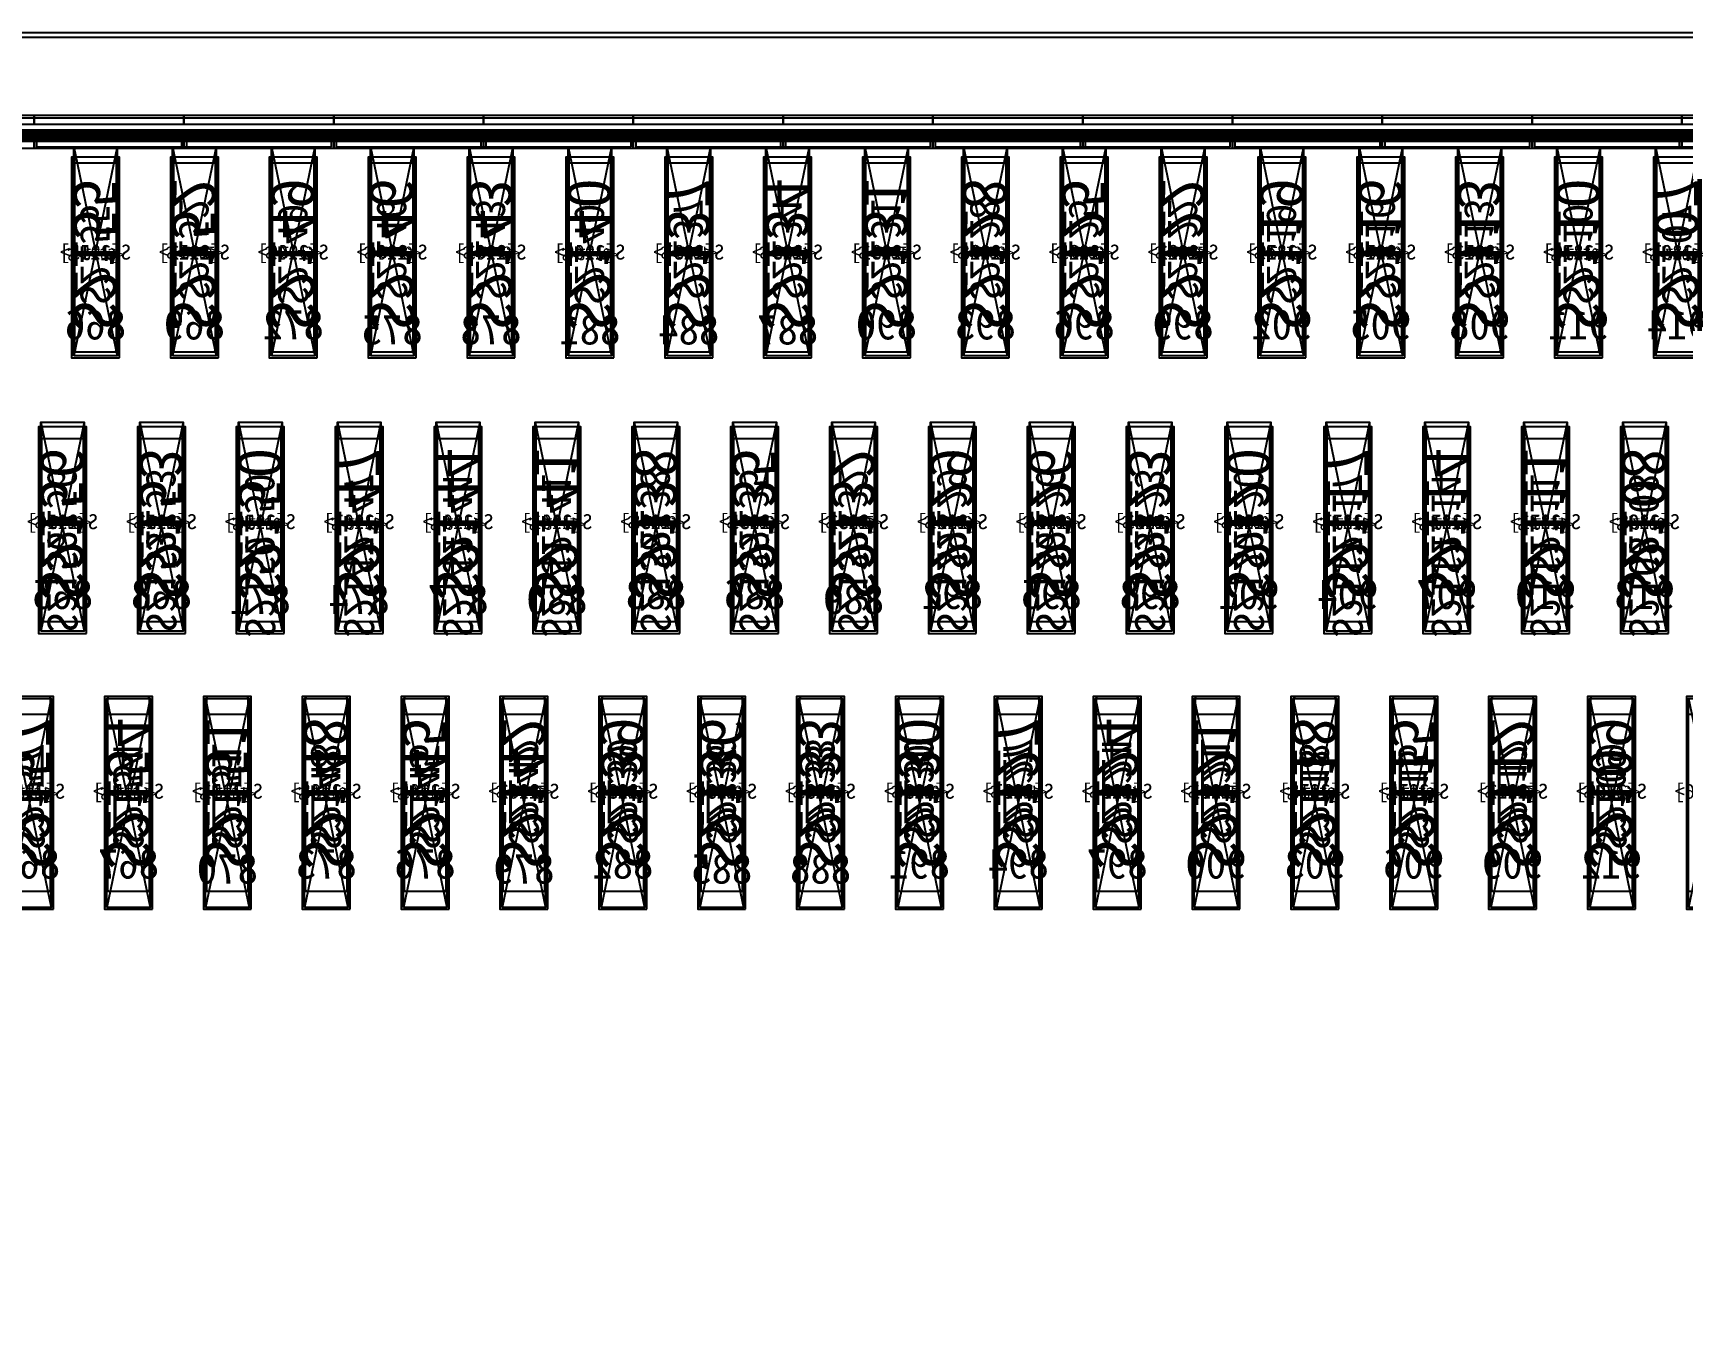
# Model space of a CAD drawing. Header units: millimetres. Extents: x 427 to 2444, y 137 to 817.
# Drawn here: x 1124.796 to 1125.347, y 301.218 to 301.651 of the extents above; entities that cross this region are included whole.
import ezdxf
from ezdxf.enums import TextEntityAlignment as Align

# ---------------------------------------------------------------- set-up
doc = ezdxf.new("R2010")
doc.units = ezdxf.units.MM
for name, color, linetype in [('L0', 211, 'Continuous'), ('L102', 91, 'Continuous'), ('L114', 213, 'Continuous'), ('L240', 60, 'Continuous'), ('L241', 200, 'Continuous'), ('L242', 51, 'Continuous'), ('L245', 53, 'Continuous'), ('L246', 93, 'Continuous'), ('L247', 13, 'Continuous'), ('L59', 140, 'Continuous'), ('L63', 4, 'Continuous'), ('L98', 150, 'Continuous')]:
    doc.layers.add(name, color=color, linetype=linetype)
doc.styles.add('txt', font='simhei.ttf')

# ---------------------------------------------------------------- blocks, each defined once
blk = doc.blocks.new('HX8394_F_PAD')
at = {"layer": 'L0'}
blk.add_lwpolyline([(-13.86, -0.4025), (-13.86, 0.4025), (13.86, 0.4025), (13.86, -0.4025), (-13.86, -0.4025)], close=True, dxfattribs=at)
at = {"layer": 'L241'}
blk.add_lwpolyline([(-13.9, -0.435), (-13.9, 0.435), (13.9, 0.435), (13.9, -0.435), (-13.9, -0.435)], close=True, dxfattribs=at)
at = {"layer": 'L242'}
for points in [[(10.295, 0.3285), (10.2935, 0.33), (10.2935, 0.392), (10.295, 0.3935), (10.308, 0.3935), (10.3095, 0.392), (10.3095, 0.33), (10.308, 0.3285), (10.295, 0.3285)], [(10.328, 0.3285), (10.3265, 0.33), (10.3265, 0.392), (10.328, 0.3935), (10.341, 0.3935), (10.3425, 0.392), (10.3425, 0.33), (10.341, 0.3285), (10.328, 0.3285)], [(10.361, 0.3285), (10.3595, 0.33), (10.3595, 0.392), (10.361, 0.3935), (10.374, 0.3935), (10.3755, 0.392), (10.3755, 0.33), (10.374, 0.3285), (10.361, 0.3285)], [(10.394, 0.3285), (10.3925, 0.33), (10.3925, 0.392), (10.394, 0.3935), (10.407, 0.3935), (10.4085, 0.392), (10.4085, 0.33), (10.407, 0.3285), (10.394, 0.3285)], [(10.427, 0.3285), (10.4255, 0.33), (10.4255, 0.392), (10.427, 0.3935), (10.44, 0.3935), (10.4415, 0.392), (10.4415, 0.33), (10.44, 0.3285), (10.427, 0.3285)], [(10.46, 0.3285), (10.4585, 0.33), (10.4585, 0.392), (10.46, 0.3935), (10.473, 0.3935), (10.4745, 0.392), (10.4745, 0.33), (10.473, 0.3285), (10.46, 0.3285)], [(10.493, 0.3285), (10.4915, 0.33), (10.4915, 0.392), (10.493, 0.3935), (10.506, 0.3935), (10.5075, 0.392), (10.5075, 0.33), (10.506, 0.3285), (10.493, 0.3285)], [(10.526, 0.3285), (10.5245, 0.33), (10.5245, 0.392), (10.526, 0.3935), (10.539, 0.3935), (10.5405, 0.392), (10.5405, 0.33), (10.539, 0.3285), (10.526, 0.3285)], [(10.559, 0.3285), (10.5575, 0.33), (10.5575, 0.392), (10.559, 0.3935), (10.572, 0.3935), (10.5735, 0.392), (10.5735, 0.33), (10.572, 0.3285), (10.559, 0.3285)], [(10.592, 0.3285), (10.5905, 0.33), (10.5905, 0.392), (10.592, 0.3935), (10.605, 0.3935), (10.6065, 0.392), (10.6065, 0.33), (10.605, 0.3285), (10.592, 0.3285)], [(10.625, 0.3285), (10.6235, 0.33), (10.6235, 0.392), (10.625, 0.3935), (10.638, 0.3935), (10.6395, 0.392), (10.6395, 0.33), (10.638, 0.3285), (10.625, 0.3285)], [(10.658, 0.3285), (10.6565, 0.33), (10.6565, 0.392), (10.658, 0.3935), (10.671, 0.3935), (10.6725, 0.392), (10.6725, 0.33), (10.671, 0.3285), (10.658, 0.3285)], [(10.691, 0.3285), (10.6895, 0.33), (10.6895, 0.392), (10.691, 0.3935), (10.704, 0.3935), (10.7055, 0.392), (10.7055, 0.33), (10.704, 0.3285), (10.691, 0.3285)], [(10.724, 0.3285), (10.7225, 0.33), (10.7225, 0.392), (10.724, 0.3935), (10.737, 0.3935), (10.7385, 0.392), (10.7385, 0.33), (10.737, 0.3285), (10.724, 0.3285)], [(10.757, 0.3285), (10.7555, 0.33), (10.7555, 0.392), (10.757, 0.3935), (10.77, 0.3935), (10.7715, 0.392), (10.7715, 0.33), (10.77, 0.3285), (10.757, 0.3285)], [(10.79, 0.3285), (10.7885, 0.33), (10.7885, 0.392), (10.79, 0.3935), (10.803, 0.3935), (10.8045, 0.392), (10.8045, 0.33), (10.803, 0.3285), (10.79, 0.3285)], [(10.823, 0.3285), (10.8215, 0.33), (10.8215, 0.392), (10.823, 0.3935), (10.836, 0.3935), (10.8375, 0.392), (10.8375, 0.33), (10.836, 0.3285), (10.823, 0.3285)], [(10.306, 0.2385), (10.3045, 0.24), (10.3045, 0.302), (10.306, 0.3035), (10.319, 0.3035), (10.3205, 0.302), (10.3205, 0.24), (10.319, 0.2385), (10.306, 0.2385)], [(10.339, 0.2385), (10.3375, 0.24), (10.3375, 0.302), (10.339, 0.3035), (10.352, 0.3035), (10.3535, 0.302), (10.3535, 0.24), (10.352, 0.2385), (10.339, 0.2385)], [(10.372, 0.2385), (10.3705, 0.24), (10.3705, 0.302), (10.372, 0.3035), (10.385, 0.3035), (10.3865, 0.302), (10.3865, 0.24), (10.385, 0.2385), (10.372, 0.2385)], [(10.405, 0.2385), (10.4035, 0.24), (10.4035, 0.302), (10.405, 0.3035), (10.418, 0.3035), (10.4195, 0.302), (10.4195, 0.24), (10.418, 0.2385), (10.405, 0.2385)], [(10.438, 0.2385), (10.4365, 0.24), (10.4365, 0.302), (10.438, 0.3035), (10.451, 0.3035), (10.4525, 0.302), (10.4525, 0.24), (10.451, 0.2385), (10.438, 0.2385)], [(10.471, 0.2385), (10.4695, 0.24), (10.4695, 0.302), (10.471, 0.3035), (10.484, 0.3035), (10.4855, 0.302), (10.4855, 0.24), (10.484, 0.2385), (10.471, 0.2385)], [(10.504, 0.2385), (10.5025, 0.24), (10.5025, 0.302), (10.504, 0.3035), (10.517, 0.3035), (10.5185, 0.302), (10.5185, 0.24), (10.517, 0.2385), (10.504, 0.2385)], [(10.537, 0.2385), (10.5355, 0.24), (10.5355, 0.302), (10.537, 0.3035), (10.55, 0.3035), (10.5515, 0.302), (10.5515, 0.24), (10.55, 0.2385), (10.537, 0.2385)], [(10.57, 0.2385), (10.5685, 0.24), (10.5685, 0.302), (10.57, 0.3035), (10.583, 0.3035), (10.5845, 0.302), (10.5845, 0.24), (10.583, 0.2385), (10.57, 0.2385)], [(10.603, 0.2385), (10.6015, 0.24), (10.6015, 0.302), (10.603, 0.3035), (10.616, 0.3035), (10.6175, 0.302), (10.6175, 0.24), (10.616, 0.2385), (10.603, 0.2385)], [(10.636, 0.2385), (10.6345, 0.24), (10.6345, 0.302), (10.636, 0.3035), (10.649, 0.3035), (10.6505, 0.302), (10.6505, 0.24), (10.649, 0.2385), (10.636, 0.2385)], [(10.669, 0.2385), (10.6675, 0.24), (10.6675, 0.302), (10.669, 0.3035), (10.682, 0.3035), (10.6835, 0.302), (10.6835, 0.24), (10.682, 0.2385), (10.669, 0.2385)], [(10.702, 0.2385), (10.7005, 0.24), (10.7005, 0.302), (10.702, 0.3035), (10.715, 0.3035), (10.7165, 0.302), (10.7165, 0.24), (10.715, 0.2385), (10.702, 0.2385)], [(10.735, 0.2385), (10.7335, 0.24), (10.7335, 0.302), (10.735, 0.3035), (10.748, 0.3035), (10.7495, 0.302), (10.7495, 0.24), (10.748, 0.2385), (10.735, 0.2385)], [(10.768, 0.2385), (10.7665, 0.24), (10.7665, 0.302), (10.768, 0.3035), (10.781, 0.3035), (10.7825, 0.302), (10.7825, 0.24), (10.781, 0.2385), (10.768, 0.2385)], [(10.801, 0.2385), (10.7995, 0.24), (10.7995, 0.302), (10.801, 0.3035), (10.814, 0.3035), (10.8155, 0.302), (10.8155, 0.24), (10.814, 0.2385), (10.801, 0.2385)], [(10.834, 0.2385), (10.8325, 0.24), (10.8325, 0.302), (10.834, 0.3035), (10.847, 0.3035), (10.8485, 0.302), (10.8485, 0.24), (10.847, 0.2385), (10.834, 0.2385)], [(10.317, 0.1485), (10.3155, 0.15), (10.3155, 0.212), (10.317, 0.2135), (10.33, 0.2135), (10.3315, 0.212), (10.3315, 0.15), (10.33, 0.1485), (10.317, 0.1485)], [(10.35, 0.1485), (10.3485, 0.15), (10.3485, 0.212), (10.35, 0.2135), (10.363, 0.2135), (10.3645, 0.212), (10.3645, 0.15), (10.363, 0.1485), (10.35, 0.1485)], [(10.383, 0.1485), (10.3815, 0.15), (10.3815, 0.212), (10.383, 0.2135), (10.396, 0.2135), (10.3975, 0.212), (10.3975, 0.15), (10.396, 0.1485), (10.383, 0.1485)], [(10.416, 0.1485), (10.4145, 0.15), (10.4145, 0.212), (10.416, 0.2135), (10.429, 0.2135), (10.4305, 0.212), (10.4305, 0.15), (10.429, 0.1485), (10.416, 0.1485)], [(10.449, 0.1485), (10.4475, 0.15), (10.4475, 0.212), (10.449, 0.2135), (10.462, 0.2135), (10.4635, 0.212), (10.4635, 0.15), (10.462, 0.1485), (10.449, 0.1485)], [(10.482, 0.1485), (10.4805, 0.15), (10.4805, 0.212), (10.482, 0.2135), (10.495, 0.2135), (10.4965, 0.212), (10.4965, 0.15), (10.495, 0.1485), (10.482, 0.1485)], [(10.515, 0.1485), (10.5135, 0.15), (10.5135, 0.212), (10.515, 0.2135), (10.528, 0.2135), (10.5295, 0.212), (10.5295, 0.15), (10.528, 0.1485), (10.515, 0.1485)], [(10.548, 0.1485), (10.5465, 0.15), (10.5465, 0.212), (10.548, 0.2135), (10.561, 0.2135), (10.5625, 0.212), (10.5625, 0.15), (10.561, 0.1485), (10.548, 0.1485)], [(10.581, 0.1485), (10.5795, 0.15), (10.5795, 0.212), (10.581, 0.2135), (10.594, 0.2135), (10.5955, 0.212), (10.5955, 0.15), (10.594, 0.1485), (10.581, 0.1485)], [(10.614, 0.1485), (10.6125, 0.15), (10.6125, 0.212), (10.614, 0.2135), (10.627, 0.2135), (10.6285, 0.212), (10.6285, 0.15), (10.627, 0.1485), (10.614, 0.1485)], [(10.647, 0.1485), (10.6455, 0.15), (10.6455, 0.212), (10.647, 0.2135), (10.66, 0.2135), (10.6615, 0.212), (10.6615, 0.15), (10.66, 0.1485), (10.647, 0.1485)], [(10.68, 0.1485), (10.6785, 0.15), (10.6785, 0.212), (10.68, 0.2135), (10.693, 0.2135), (10.6945, 0.212), (10.6945, 0.15), (10.693, 0.1485), (10.68, 0.1485)], [(10.713, 0.1485), (10.7115, 0.15), (10.7115, 0.212), (10.713, 0.2135), (10.726, 0.2135), (10.7275, 0.212), (10.7275, 0.15), (10.726, 0.1485), (10.713, 0.1485)], [(10.746, 0.1485), (10.7445, 0.15), (10.7445, 0.212), (10.746, 0.2135), (10.759, 0.2135), (10.7605, 0.212), (10.7605, 0.15), (10.759, 0.1485), (10.746, 0.1485)], [(10.779, 0.1485), (10.7775, 0.15), (10.7775, 0.212), (10.779, 0.2135), (10.792, 0.2135), (10.7935, 0.212), (10.7935, 0.15), (10.792, 0.1485), (10.779, 0.1485)], [(10.812, 0.1485), (10.8105, 0.15), (10.8105, 0.212), (10.812, 0.2135), (10.825, 0.2135), (10.8265, 0.212), (10.8265, 0.15), (10.825, 0.1485), (10.812, 0.1485)], [(10.845, 0.1485), (10.8435, 0.15), (10.8435, 0.212), (10.845, 0.2135), (10.858, 0.2135), (10.8595, 0.212), (10.8595, 0.15), (10.858, 0.1485), (10.845, 0.1485)]]:
    blk.add_lwpolyline(points, close=True, dxfattribs=at)
at = {"layer": 'L247', "style": 'txt'}
for s, p in [('S2107', (10.3015, 0.361)), ('S2110', (10.3345, 0.361)), ('S2113', (10.3675, 0.362666)), ('S2116', (10.4005, 0.362666)), ('S2119', (10.4335, 0.361)), ('S2122', (10.4665, 0.362666)), ('S2125', (10.4995, 0.362666)), ('S2128', (10.5325, 0.362666)), ('S2131', (10.5655, 0.362666)), ('S2134', (10.5985, 0.362666)), ('S2137', (10.6315, 0.362666)), ('S2140', (10.6645, 0.361)), ('S2143', (10.6975, 0.362666)), ('S2146', (10.7305, 0.362666)), ('S2149', (10.7635, 0.361)), ('S2152', (10.7965, 0.362666)), ('S2155', (10.8295, 0.361)), ('S2108', (10.3125, 0.271)), ('S2111', (10.3455, 0.271)), ('S2114', (10.3785, 0.271)), ('S2117', (10.4115, 0.271)), ('S2120', (10.4445, 0.272666)), ('S2123', (10.4775, 0.272666)), ('S2126', (10.5105, 0.272666)), ('S2129', (10.5435, 0.272666)), ('S2132', (10.5765, 0.272666)), ('S2135', (10.6095, 0.272666)), ('S2138', (10.6425, 0.272666)), ('S2141', (10.6755, 0.271)), ('S2144', (10.7085, 0.271)), ('S2147', (10.7415, 0.271)), ('S2150', (10.7745, 0.271)), ('S2153', (10.8075, 0.272666)), ('S2156', (10.8405, 0.272666)), ('S2112', (10.3565, 0.182666)), ('S2121', (10.4555, 0.182666)), ('S2124', (10.4885, 0.182666)), ('S2127', (10.5215, 0.182666)), ('S2130', (10.5545, 0.182666)), ('S2133', (10.5875, 0.182666)), ('S2136', (10.6205, 0.182666)), ('S2139', (10.6535, 0.182666)), ('S2142', (10.6865, 0.182666)), ('S2109', (10.3235, 0.181)), ('S2115', (10.3895, 0.181)), ('S2118', (10.4225, 0.181)), ('S2145', (10.7195, 0.181)), ('S2148', (10.7525, 0.181)), ('S2151', (10.7855, 0.181)), ('S2154', (10.8185, 0.181)), ('S2157', (10.8515, 0.181))]:
    blk.add_text(s, height=0.01, rotation=90, dxfattribs=at).set_placement(p, align=Align.MIDDLE_CENTER)
blk = doc.blocks.new('NTBUMP_65X16')
at = {"layer": 'L242'}
blk.add_lwpolyline([(-0.008, -0.0325), (-0.008, 0.0325), (0.008, 0.0325), (0.008, -0.0325), (-0.008, -0.0325)], close=True, dxfattribs=at)
blk = doc.blocks.new('ILI9881C_AA_NTBUMP_PM_875UM')
at = {"layer": 'L241'}
blk.add_lwpolyline([(-13.92, -0.4375), (-13.92, 0.4375), (13.92, 0.4375), (13.92, -0.4375), (-13.92, -0.4375)], close=True, dxfattribs=at)
at = {"rotation": 180}
for p in [(10.3015, 0.365), (10.3345, 0.365), (10.3675, 0.365), (10.4005, 0.365), (10.4335, 0.365), (10.4665, 0.365), (10.4995, 0.365), (10.5325, 0.365), (10.5655, 0.365), (10.5985, 0.365), (10.6315, 0.365), (10.6645, 0.365), (10.6975, 0.365), (10.7305, 0.365), (10.7635, 0.365), (10.7965, 0.365), (10.8295, 0.365), (10.3125, 0.275), (10.3455, 0.275), (10.3785, 0.275), (10.4115, 0.275), (10.4445, 0.275), (10.4775, 0.275), (10.5105, 0.275), (10.5435, 0.275), (10.5765, 0.275), (10.6095, 0.275), (10.6425, 0.275), (10.6755, 0.275), (10.7085, 0.275), (10.7415, 0.275), (10.7745, 0.275), (10.8075, 0.275), (10.8405, 0.275), (10.3235, 0.185), (10.3565, 0.185), (10.3895, 0.185), (10.4225, 0.185), (10.4555, 0.185), (10.4885, 0.185), (10.5215, 0.185), (10.5545, 0.185), (10.5875, 0.185), (10.6205, 0.185), (10.6535, 0.185), (10.6865, 0.185), (10.7195, 0.185), (10.7525, 0.185), (10.7855, 0.185), (10.8185, 0.185), (10.8515, 0.185)]:
    blk.add_blockref('NTBUMP_65X16', p, dxfattribs=at)
at = {"layer": 'L246', "style": 'txt'}
for s, p in [('S2107', (10.3015, 0.365)), ('S2110', (10.3345, 0.365)), ('S2113', (10.3675, 0.365)), ('S2116', (10.4005, 0.365)), ('S2119', (10.4335, 0.365)), ('S2122', (10.4665, 0.365)), ('S2125', (10.4995, 0.365)), ('S2128', (10.5325, 0.365)), ('S2131', (10.5655, 0.365)), ('S2134', (10.5985, 0.365)), ('S2137', (10.6315, 0.365)), ('S2140', (10.6645, 0.365)), ('S2143', (10.6975, 0.365)), ('S2146', (10.7305, 0.365)), ('S2149', (10.7635, 0.365)), ('S2152', (10.7965, 0.365)), ('S2155', (10.8295, 0.365)), ('S2108', (10.3125, 0.275)), ('S2111', (10.3455, 0.275)), ('S2114', (10.3785, 0.275)), ('S2117', (10.4115, 0.275)), ('S2120', (10.4445, 0.275)), ('S2123', (10.4775, 0.275)), ('S2126', (10.5105, 0.275)), ('S2129', (10.5435, 0.275)), ('S2132', (10.5765, 0.275)), ('S2135', (10.6095, 0.275)), ('S2138', (10.6425, 0.275)), ('S2141', (10.6755, 0.275)), ('S2144', (10.7085, 0.275)), ('S2147', (10.7415, 0.275)), ('S2150', (10.7745, 0.275)), ('S2153', (10.8075, 0.275)), ('S2156', (10.8405, 0.275)), ('S2109', (10.3235, 0.185)), ('S2112', (10.3565, 0.185)), ('S2115', (10.3895, 0.185)), ('S2118', (10.4225, 0.185)), ('S2121', (10.4555, 0.185)), ('S2124', (10.4885, 0.185)), ('S2127', (10.5215, 0.185)), ('S2130', (10.5545, 0.185)), ('S2133', (10.5875, 0.185)), ('S2136', (10.6205, 0.185)), ('S2139', (10.6535, 0.185)), ('S2142', (10.6865, 0.185)), ('S2145', (10.7195, 0.185)), ('S2148', (10.7525, 0.185)), ('S2151', (10.7855, 0.185)), ('S2154', (10.8185, 0.185)), ('S2157', (10.8515, 0.185))]:
    blk.add_text(s, height=0.015, rotation=90, dxfattribs=at).set_placement(p, align=Align.MIDDLE_CENTER)
for s, p in [('914', (10.3015, 0.341666)), ('911', (10.3345, 0.341666)), ('908', (10.3675, 0.341666)), ('905', (10.4005, 0.341666)), ('902', (10.4335, 0.341666)), ('899', (10.4665, 0.341666)), ('896', (10.4995, 0.341666)), ('893', (10.5325, 0.341666)), ('890', (10.5655, 0.341666)), ('887', (10.5985, 0.34)), ('884', (10.6315, 0.34)), ('881', (10.6645, 0.34)), ('878', (10.6975, 0.34)), ('875', (10.7305, 0.34)), ('872', (10.7635, 0.341666)), ('869', (10.7965, 0.341666)), ('866', (10.8295, 0.341666)), ('913', (10.3125, 0.251666)), ('910', (10.3455, 0.251666)), ('907', (10.3785, 0.251666)), ('904', (10.4115, 0.251666)), ('901', (10.4445, 0.251666)), ('898', (10.4775, 0.251666)), ('895', (10.5105, 0.251666)), ('892', (10.5435, 0.251666)), ('889', (10.5765, 0.25)), ('886', (10.6095, 0.251666)), ('883', (10.6425, 0.251666)), ('880', (10.6755, 0.25)), ('877', (10.7085, 0.25)), ('874', (10.7415, 0.25)), ('871', (10.7745, 0.25)), ('868', (10.8075, 0.251666)), ('865', (10.8405, 0.251666)), ('912', (10.3235, 0.161666)), ('909', (10.3565, 0.161666)), ('906', (10.3895, 0.161666)), ('903', (10.4225, 0.161666)), ('900', (10.4555, 0.161666)), ('897', (10.4885, 0.161666)), ('894', (10.5215, 0.161666)), ('891', (10.5545, 0.161666)), ('882', (10.6535, 0.161666)), ('876', (10.7195, 0.161666)), ('873', (10.7525, 0.161666)), ('867', (10.8185, 0.161666)), ('864', (10.8515, 0.161666)), ('888', (10.5875, 0.16)), ('885', (10.6205, 0.16)), ('879', (10.6865, 0.16)), ('870', (10.7855, 0.16))]:
    blk.add_text(s, height=0.01, dxfattribs=at).set_placement(p, align=Align.MIDDLE_CENTER)
blk = doc.blocks.new('OUT_3BUMP')
at = {"layer": 'L242'}
for points in [[(0, 0.206), (0, 0.271), (0.016, 0.271), (0.016, 0.206), (0, 0.206)], [(0.011, 0.116), (0.011, 0.181), (0.027, 0.181), (0.027, 0.116), (0.011, 0.116)], [(0.022, 0.026), (0.022, 0.091), (0.038, 0.091), (0.038, 0.026), (0.022, 0.026)]]:
    blk.add_lwpolyline(points, close=True, dxfattribs=at)
blk = doc.blocks.new('JD9365Z_PAD_20170829_Y880')
at = {"layer": 'L241'}
blk.add_lwpolyline([(-13.95, -0.41), (-13.95, 0.41), (13.95, 0.41), (13.95, -0.41), (-13.95, -0.41)], close=True, dxfattribs=at)
at = {"row_count": 1, "column_count": 372, "row_spacing": 0.245, "column_spacing": 0.033}
blk.add_blockref('OUT_3BUMP', (1.3835, 0.13), dxfattribs=at)
at = {"layer": 'L240', "style": 'txt'}
for s, p in [('S[1867]', (10.3015, 0.369333)), ('S[1870]', (10.3345, 0.369333)), ('S[1873]', (10.3675, 0.369333)), ('S[1876]', (10.4005, 0.369333)), ('S[1879]', (10.4335, 0.369333)), ('S[1882]', (10.4665, 0.369333)), ('S[1885]', (10.4995, 0.369333)), ('S[1888]', (10.5325, 0.369333)), ('S[1891]', (10.5655, 0.369333)), ('S[1894]', (10.5985, 0.369333)), ('S[1897]', (10.6315, 0.369333)), ('S[1900]', (10.6645, 0.369333)), ('S[1903]', (10.6975, 0.369333)), ('S[1906]', (10.7305, 0.369333)), ('S[1909]', (10.7635, 0.369333)), ('S[1912]', (10.7965, 0.369333)), ('S[1915]', (10.8295, 0.369333)), ('S[1868]', (10.3125, 0.279333)), ('S[1871]', (10.3455, 0.279333)), ('S[1874]', (10.3785, 0.279333)), ('S[1877]', (10.4115, 0.279333)), ('S[1880]', (10.4445, 0.279333)), ('S[1883]', (10.4775, 0.279333)), ('S[1886]', (10.5105, 0.279333)), ('S[1889]', (10.5435, 0.279333)), ('S[1892]', (10.5765, 0.279333)), ('S[1895]', (10.6095, 0.279333)), ('S[1898]', (10.6425, 0.279333)), ('S[1901]', (10.6755, 0.279333)), ('S[1904]', (10.7085, 0.279333)), ('S[1907]', (10.7415, 0.279333)), ('S[1910]', (10.7745, 0.279333)), ('S[1913]', (10.8075, 0.279333)), ('S[1916]', (10.8405, 0.279333)), ('S[1866]', (10.2905, 0.189333)), ('S[1869]', (10.3235, 0.189333)), ('S[1872]', (10.3565, 0.189333)), ('S[1875]', (10.3895, 0.189333)), ('S[1878]', (10.4225, 0.189333)), ('S[1881]', (10.4555, 0.189333)), ('S[1884]', (10.4885, 0.189333)), ('S[1887]', (10.5215, 0.189333)), ('S[1890]', (10.5545, 0.189333)), ('S[1893]', (10.5875, 0.189333)), ('S[1896]', (10.6205, 0.189333)), ('S[1899]', (10.6535, 0.189333)), ('S[1902]', (10.6865, 0.189333)), ('S[1905]', (10.7195, 0.189333)), ('S[1908]', (10.7525, 0.189333)), ('S[1911]', (10.7855, 0.189333)), ('S[1914]', (10.8185, 0.189333)), ('S[1917]', (10.8515, 0.189333))]:
    blk.add_text(s, height=0.005, dxfattribs=at).set_placement(p, align=Align.MIDDLE_CENTER)
blk = doc.blocks.new('NV3052C3P_BUMP_ORI_20190911')
at = {"layer": 'L241'}
blk.add_lwpolyline([(-13.8, -0.398), (-13.8, 0.398), (13.8, 0.398), (13.8, -0.398), (-13.8, -0.398)], close=True, dxfattribs=at)
at = {"layer": 'L242'}
for points in [[(10.2935, 0.32), (10.2935, 0.385), (10.3095, 0.385), (10.3095, 0.32), (10.2935, 0.32)], [(10.3265, 0.32), (10.3265, 0.385), (10.3425, 0.385), (10.3425, 0.32), (10.3265, 0.32)], [(10.3595, 0.32), (10.3595, 0.385), (10.3755, 0.385), (10.3755, 0.32), (10.3595, 0.32)], [(10.3925, 0.32), (10.3925, 0.385), (10.4085, 0.385), (10.4085, 0.32), (10.3925, 0.32)], [(10.4255, 0.32), (10.4255, 0.385), (10.4415, 0.385), (10.4415, 0.32), (10.4255, 0.32)], [(10.4585, 0.32), (10.4585, 0.385), (10.4745, 0.385), (10.4745, 0.32), (10.4585, 0.32)], [(10.4915, 0.32), (10.4915, 0.385), (10.5075, 0.385), (10.5075, 0.32), (10.4915, 0.32)], [(10.5245, 0.32), (10.5245, 0.385), (10.5405, 0.385), (10.5405, 0.32), (10.5245, 0.32)], [(10.5575, 0.32), (10.5575, 0.385), (10.5735, 0.385), (10.5735, 0.32), (10.5575, 0.32)], [(10.5905, 0.32), (10.5905, 0.385), (10.6065, 0.385), (10.6065, 0.32), (10.5905, 0.32)], [(10.6235, 0.32), (10.6235, 0.385), (10.6395, 0.385), (10.6395, 0.32), (10.6235, 0.32)], [(10.6565, 0.32), (10.6565, 0.385), (10.6725, 0.385), (10.6725, 0.32), (10.6565, 0.32)], [(10.6895, 0.32), (10.6895, 0.385), (10.7055, 0.385), (10.7055, 0.32), (10.6895, 0.32)], [(10.7225, 0.32), (10.7225, 0.385), (10.7385, 0.385), (10.7385, 0.32), (10.7225, 0.32)], [(10.7555, 0.32), (10.7555, 0.385), (10.7715, 0.385), (10.7715, 0.32), (10.7555, 0.32)], [(10.7885, 0.32), (10.7885, 0.385), (10.8045, 0.385), (10.8045, 0.32), (10.7885, 0.32)], [(10.8215, 0.32), (10.8215, 0.385), (10.8375, 0.385), (10.8375, 0.32), (10.8215, 0.32)], [(10.3045, 0.23), (10.3045, 0.295), (10.3205, 0.295), (10.3205, 0.23), (10.3045, 0.23)], [(10.3375, 0.23), (10.3375, 0.295), (10.3535, 0.295), (10.3535, 0.23), (10.3375, 0.23)], [(10.3705, 0.23), (10.3705, 0.295), (10.3865, 0.295), (10.3865, 0.23), (10.3705, 0.23)], [(10.4035, 0.23), (10.4035, 0.295), (10.4195, 0.295), (10.4195, 0.23), (10.4035, 0.23)], [(10.4365, 0.23), (10.4365, 0.295), (10.4525, 0.295), (10.4525, 0.23), (10.4365, 0.23)], [(10.4695, 0.23), (10.4695, 0.295), (10.4855, 0.295), (10.4855, 0.23), (10.4695, 0.23)], [(10.5025, 0.23), (10.5025, 0.295), (10.5185, 0.295), (10.5185, 0.23), (10.5025, 0.23)], [(10.5355, 0.23), (10.5355, 0.295), (10.5515, 0.295), (10.5515, 0.23), (10.5355, 0.23)], [(10.5685, 0.23), (10.5685, 0.295), (10.5845, 0.295), (10.5845, 0.23), (10.5685, 0.23)], [(10.6015, 0.23), (10.6015, 0.295), (10.6175, 0.295), (10.6175, 0.23), (10.6015, 0.23)], [(10.6345, 0.23), (10.6345, 0.295), (10.6505, 0.295), (10.6505, 0.23), (10.6345, 0.23)], [(10.6675, 0.23), (10.6675, 0.295), (10.6835, 0.295), (10.6835, 0.23), (10.6675, 0.23)], [(10.7005, 0.23), (10.7005, 0.295), (10.7165, 0.295), (10.7165, 0.23), (10.7005, 0.23)], [(10.7335, 0.23), (10.7335, 0.295), (10.7495, 0.295), (10.7495, 0.23), (10.7335, 0.23)], [(10.7665, 0.23), (10.7665, 0.295), (10.7825, 0.295), (10.7825, 0.23), (10.7665, 0.23)], [(10.7995, 0.23), (10.7995, 0.295), (10.8155, 0.295), (10.8155, 0.23), (10.7995, 0.23)], [(10.8325, 0.23), (10.8325, 0.295), (10.8485, 0.295), (10.8485, 0.23), (10.8325, 0.23)], [(10.3155, 0.14), (10.3155, 0.205), (10.3315, 0.205), (10.3315, 0.14), (10.3155, 0.14)], [(10.3485, 0.14), (10.3485, 0.205), (10.3645, 0.205), (10.3645, 0.14), (10.3485, 0.14)], [(10.3815, 0.14), (10.3815, 0.205), (10.3975, 0.205), (10.3975, 0.14), (10.3815, 0.14)], [(10.4145, 0.14), (10.4145, 0.205), (10.4305, 0.205), (10.4305, 0.14), (10.4145, 0.14)], [(10.4475, 0.14), (10.4475, 0.205), (10.4635, 0.205), (10.4635, 0.14), (10.4475, 0.14)], [(10.4805, 0.14), (10.4805, 0.205), (10.4965, 0.205), (10.4965, 0.14), (10.4805, 0.14)], [(10.5135, 0.14), (10.5135, 0.205), (10.5295, 0.205), (10.5295, 0.14), (10.5135, 0.14)], [(10.5465, 0.14), (10.5465, 0.205), (10.5625, 0.205), (10.5625, 0.14), (10.5465, 0.14)], [(10.5795, 0.14), (10.5795, 0.205), (10.5955, 0.205), (10.5955, 0.14), (10.5795, 0.14)], [(10.6125, 0.14), (10.6125, 0.205), (10.6285, 0.205), (10.6285, 0.14), (10.6125, 0.14)], [(10.6455, 0.14), (10.6455, 0.205), (10.6615, 0.205), (10.6615, 0.14), (10.6455, 0.14)], [(10.6785, 0.14), (10.6785, 0.205), (10.6945, 0.205), (10.6945, 0.14), (10.6785, 0.14)], [(10.7115, 0.14), (10.7115, 0.205), (10.7275, 0.205), (10.7275, 0.14), (10.7115, 0.14)], [(10.7445, 0.14), (10.7445, 0.205), (10.7605, 0.205), (10.7605, 0.14), (10.7445, 0.14)], [(10.7775, 0.14), (10.7775, 0.205), (10.7935, 0.205), (10.7935, 0.14), (10.7775, 0.14)], [(10.8105, 0.14), (10.8105, 0.205), (10.8265, 0.205), (10.8265, 0.14), (10.8105, 0.14)], [(10.8435, 0.14), (10.8435, 0.205), (10.8595, 0.205), (10.8595, 0.14), (10.8435, 0.14)]]:
    blk.add_lwpolyline(points, close=True, dxfattribs=at)
at = {"layer": 'L245', "style": 'txt'}
for s, p in [('S<2107>', (10.301473, 0.353333)), ('S<2110>', (10.334473, 0.353333)), ('S<2113>', (10.367473, 0.353333)), ('S<2116>', (10.400473, 0.353333)), ('S<2119>', (10.433473, 0.353333)), ('S<2122>', (10.466473, 0.353333)), ('S<2125>', (10.499473, 0.353333)), ('S<2128>', (10.532473, 0.353333)), ('S<2131>', (10.565473, 0.353333)), ('S<2134>', (10.598473, 0.353333)), ('S<2137>', (10.631473, 0.353333)), ('S<2140>', (10.664473, 0.353333)), ('S<2143>', (10.697473, 0.353333)), ('S<2146>', (10.730473, 0.353333)), ('S<2149>', (10.763473, 0.353333)), ('S<2152>', (10.796473, 0.353333)), ('S<2155>', (10.829473, 0.353333)), ('S<2108>', (10.312473, 0.263333)), ('S<2111>', (10.345473, 0.263333)), ('S<2114>', (10.378473, 0.263333)), ('S<2117>', (10.411473, 0.263333)), ('S<2120>', (10.444473, 0.263333)), ('S<2123>', (10.477473, 0.263333)), ('S<2126>', (10.510473, 0.263333)), ('S<2129>', (10.543473, 0.263333)), ('S<2132>', (10.576473, 0.263333)), ('S<2135>', (10.609473, 0.263333)), ('S<2138>', (10.642473, 0.263333)), ('S<2141>', (10.675473, 0.263333)), ('S<2144>', (10.708473, 0.263333)), ('S<2147>', (10.741473, 0.263333)), ('S<2150>', (10.774473, 0.263333)), ('S<2153>', (10.807473, 0.263333)), ('S<2156>', (10.840473, 0.263333)), ('S<2106>', (10.290473, 0.173333)), ('S<2109>', (10.323473, 0.173333)), ('S<2112>', (10.356473, 0.173333)), ('S<2115>', (10.389473, 0.173333)), ('S<2118>', (10.422473, 0.173333)), ('S<2121>', (10.455473, 0.173333)), ('S<2124>', (10.488473, 0.173333)), ('S<2127>', (10.521473, 0.173333)), ('S<2130>', (10.554473, 0.173333)), ('S<2133>', (10.587473, 0.173333)), ('S<2136>', (10.620473, 0.173333)), ('S<2139>', (10.653473, 0.173333)), ('S<2142>', (10.686473, 0.173333)), ('S<2145>', (10.719473, 0.173333)), ('S<2148>', (10.752473, 0.173333)), ('S<2151>', (10.785473, 0.173333)), ('S<2154>', (10.818473, 0.173333)), ('S<2157>', (10.851473, 0.173333))]:
    blk.add_text(s, height=0.005, dxfattribs=at).set_placement(p, align=Align.MIDDLE_CENTER)
blk = doc.blocks.new('BUMP_14_65')
at = {"layer": 'L242'}
blk.add_lwpolyline([(-0.007, -0.022), (-0.007, 0.043), (0.007, 0.043), (0.007, -0.022), (-0.007, -0.022)], close=True, dxfattribs=at)
blk = doc.blocks.new('FL11283_A_OTHER')
at = {"layer": 'L102'}
blk.add_lwpolyline([(0, 0), (0, 0.41), (13.86, 0.41), (13.86, 0), (0, 0)], close=True, dxfattribs=at)
at = {"layer": 'L241'}
blk.add_lwpolyline([(-13.86, -0.41), (-13.86, 0.41), (13.86, 0.41), (13.86, 0.404), (-13.854, 0.404), (-13.854, -0.404), (13.854, -0.404), (13.854, 0.404), (13.86, 0.404), (13.86, -0.41), (-13.86, -0.41)], close=True, dxfattribs=at)
at = {"layer": 'L59'}
blk.add_lwpolyline([(-13.86, -0.41), (-13.86, 0.41), (13.86, 0.41), (13.86, -0.41), (-13.86, -0.41)], close=True, dxfattribs=at)
for p in [(10.3015, 0.358), (10.3345, 0.358), (10.3675, 0.358), (10.4005, 0.358), (10.4335, 0.358), (10.4665, 0.358), (10.4995, 0.358), (10.5325, 0.358), (10.5655, 0.358), (10.5985, 0.358), (10.6315, 0.358), (10.6645, 0.358), (10.6975, 0.358), (10.7305, 0.358), (10.7635, 0.358), (10.7965, 0.358), (10.8295, 0.358), (10.3125, 0.268), (10.3455, 0.268), (10.3785, 0.268), (10.4115, 0.268), (10.4445, 0.268), (10.4775, 0.268), (10.5105, 0.268), (10.5435, 0.268), (10.5765, 0.268), (10.6095, 0.268), (10.6425, 0.268), (10.6755, 0.268), (10.7085, 0.268), (10.7415, 0.268), (10.7745, 0.268), (10.8075, 0.268), (10.8405, 0.268), (10.3235, 0.178), (10.3565, 0.178), (10.3895, 0.178), (10.4225, 0.178), (10.4555, 0.178), (10.4885, 0.178), (10.5215, 0.178), (10.5545, 0.178), (10.5875, 0.178), (10.6205, 0.178), (10.6535, 0.178), (10.6865, 0.178), (10.7195, 0.178), (10.7525, 0.178), (10.7855, 0.178), (10.8185, 0.178), (10.8515, 0.178)]:
    blk.add_blockref('BUMP_14_65', p)
at = {"layer": 'L102', "style": 'txt'}
for s, p in [('S2113', (10.3675, 0.370166)), ('S2116', (10.4005, 0.370166)), ('S2122', (10.4665, 0.370166)), ('S2125', (10.4995, 0.370166)), ('S2128', (10.5325, 0.370166)), ('S2131', (10.5655, 0.370166)), ('S2134', (10.5985, 0.370166)), ('S2137', (10.6315, 0.370166)), ('S2143', (10.6975, 0.370166)), ('S2146', (10.7305, 0.370166)), ('S2152', (10.7965, 0.370166)), ('S2107', (10.3015, 0.3685)), ('S2110', (10.3345, 0.3685)), ('S2119', (10.4335, 0.3685)), ('S2140', (10.6645, 0.3685)), ('S2149', (10.7635, 0.3685)), ('S2155', (10.8295, 0.3685)), ('S2120', (10.4445, 0.259166)), ('S2123', (10.4775, 0.259166)), ('S2126', (10.5105, 0.259166)), ('S2129', (10.5435, 0.259166)), ('S2132', (10.5765, 0.259166)), ('S2135', (10.6095, 0.259166)), ('S2138', (10.6425, 0.259166)), ('S2153', (10.8075, 0.259166)), ('S2156', (10.8405, 0.259166)), ('S2108', (10.3125, 0.2575)), ('S2111', (10.3455, 0.2575)), ('S2114', (10.3785, 0.2575)), ('S2117', (10.4115, 0.2575)), ('S2141', (10.6755, 0.2575)), ('S2144', (10.7085, 0.2575)), ('S2147', (10.7415, 0.2575)), ('S2150', (10.7745, 0.2575)), ('S2112', (10.3565, 0.188166)), ('S2121', (10.4555, 0.188166)), ('S2124', (10.4885, 0.188166)), ('S2127', (10.5215, 0.188166)), ('S2130', (10.5545, 0.188166)), ('S2133', (10.5875, 0.188166)), ('S2136', (10.6205, 0.188166)), ('S2139', (10.6535, 0.188166)), ('S2142', (10.6865, 0.188166)), ('S2109', (10.3235, 0.1865)), ('S2115', (10.3895, 0.1865)), ('S2118', (10.4225, 0.1865)), ('S2145', (10.7195, 0.1865)), ('S2148', (10.7525, 0.1865)), ('S2151', (10.7855, 0.1865)), ('S2154', (10.8185, 0.1865)), ('S2157', (10.8515, 0.1865))]:
    blk.add_text(s, height=0.01, rotation=90, dxfattribs=at).set_placement(p, align=Align.MIDDLE_CENTER)
blk = doc.blocks.new('GC9702_LCDPAD_BUMP')
at = {"layer": 'L242'}
blk.add_lwpolyline([(-0.008, -0.0325), (-0.008, 0.0325), (0.008, 0.0325), (0.008, -0.0325), (-0.008, -0.0325)], close=True, dxfattribs=at)
blk = doc.blocks.new('GC9702_BUMP_NOCOMPENSATION')
at = {"layer": 'L114', "const_width": 0.004}
for points in [[(10.25, 0.378), (10.3, 0.378)], [(10.25, 0.378), (10.3, 0.378)], [(10.25, 0.378), (10.3, 0.378)], [(10.25, 0.378), (10.3, 0.378)], [(10.3, 0.378), (10.35, 0.378)], [(10.3, 0.378), (10.35, 0.378)], [(10.3, 0.378), (10.35, 0.378)], [(10.3, 0.378), (10.35, 0.378)], [(10.35, 0.378), (10.4, 0.378)], [(10.35, 0.378), (10.4, 0.378)], [(10.35, 0.378), (10.4, 0.378)], [(10.35, 0.378), (10.4, 0.378)], [(10.4, 0.378), (10.45, 0.378)], [(10.4, 0.378), (10.45, 0.378)], [(10.4, 0.378), (10.45, 0.378)], [(10.4, 0.378), (10.45, 0.378)], [(10.45, 0.378), (10.5, 0.378)], [(10.45, 0.378), (10.5, 0.378)], [(10.45, 0.378), (10.5, 0.378)], [(10.45, 0.378), (10.5, 0.378)], [(10.5, 0.378), (10.55, 0.378)], [(10.5, 0.378), (10.55, 0.378)], [(10.5, 0.378), (10.55, 0.378)], [(10.5, 0.378), (10.55, 0.378)], [(10.55, 0.378), (10.6, 0.378)], [(10.55, 0.378), (10.6, 0.378)], [(10.55, 0.378), (10.6, 0.378)], [(10.55, 0.378), (10.6, 0.378)], [(10.6, 0.378), (10.65, 0.378)], [(10.6, 0.378), (10.65, 0.378)], [(10.6, 0.378), (10.65, 0.378)], [(10.6, 0.378), (10.65, 0.378)], [(10.65, 0.378), (10.7, 0.378)], [(10.65, 0.378), (10.7, 0.378)], [(10.65, 0.378), (10.7, 0.378)], [(10.65, 0.378), (10.7, 0.378)], [(10.7, 0.378), (10.75, 0.378)], [(10.7, 0.378), (10.75, 0.378)], [(10.7, 0.378), (10.75, 0.378)], [(10.7, 0.378), (10.75, 0.378)], [(10.75, 0.378), (10.8, 0.378)], [(10.75, 0.378), (10.8, 0.378)], [(10.75, 0.378), (10.8, 0.378)], [(10.75, 0.378), (10.8, 0.378)], [(10.8, 0.378), (10.85, 0.378)], [(10.8, 0.378), (10.85, 0.378)], [(10.8, 0.378), (10.85, 0.378)], [(10.8, 0.378), (10.85, 0.378)], [(10.85, 0.378), (10.9, 0.378)], [(10.85, 0.378), (10.9, 0.378)], [(10.85, 0.378), (10.9, 0.378)], [(10.85, 0.378), (10.9, 0.378)]]:
    blk.add_lwpolyline(points, dxfattribs=at)
at = {"layer": 'L114'}
for points in [[(10.25, 0.374), (10.25, 0.38), (10.3, 0.38), (10.3, 0.374), (10.25, 0.374)], [(10.25, 0.374), (10.25, 0.38), (10.3, 0.38), (10.3, 0.374), (10.25, 0.374)], [(10.3, 0.374), (10.3, 0.38), (10.35, 0.38), (10.35, 0.374), (10.3, 0.374)], [(10.3, 0.374), (10.3, 0.38), (10.35, 0.38), (10.35, 0.374), (10.3, 0.374)], [(10.35, 0.374), (10.35, 0.38), (10.4, 0.38), (10.4, 0.374), (10.35, 0.374)], [(10.35, 0.374), (10.35, 0.38), (10.4, 0.38), (10.4, 0.374), (10.35, 0.374)], [(10.4, 0.374), (10.4, 0.38), (10.45, 0.38), (10.45, 0.374), (10.4, 0.374)], [(10.4, 0.374), (10.4, 0.38), (10.45, 0.38), (10.45, 0.374), (10.4, 0.374)], [(10.45, 0.374), (10.45, 0.38), (10.5, 0.38), (10.5, 0.374), (10.45, 0.374)], [(10.45, 0.374), (10.45, 0.38), (10.5, 0.38), (10.5, 0.374), (10.45, 0.374)], [(10.5, 0.374), (10.5, 0.38), (10.55, 0.38), (10.55, 0.374), (10.5, 0.374)], [(10.5, 0.374), (10.5, 0.38), (10.55, 0.38), (10.55, 0.374), (10.5, 0.374)], [(10.55, 0.374), (10.55, 0.38), (10.6, 0.38), (10.6, 0.374), (10.55, 0.374)], [(10.55, 0.374), (10.55, 0.38), (10.6, 0.38), (10.6, 0.374), (10.55, 0.374)], [(10.6, 0.374), (10.6, 0.38), (10.65, 0.38), (10.65, 0.374), (10.6, 0.374)], [(10.6, 0.374), (10.6, 0.38), (10.65, 0.38), (10.65, 0.374), (10.6, 0.374)], [(10.65, 0.374), (10.65, 0.38), (10.7, 0.38), (10.7, 0.374), (10.65, 0.374)], [(10.65, 0.374), (10.65, 0.38), (10.7, 0.38), (10.7, 0.374), (10.65, 0.374)], [(10.7, 0.374), (10.7, 0.38), (10.75, 0.38), (10.75, 0.374), (10.7, 0.374)], [(10.7, 0.374), (10.7, 0.38), (10.75, 0.38), (10.75, 0.374), (10.7, 0.374)], [(10.75, 0.374), (10.75, 0.38), (10.8, 0.38), (10.8, 0.374), (10.75, 0.374)], [(10.75, 0.374), (10.75, 0.38), (10.8, 0.38), (10.8, 0.374), (10.75, 0.374)], [(10.8, 0.374), (10.8, 0.38), (10.85, 0.38), (10.85, 0.374), (10.8, 0.374)], [(10.8, 0.374), (10.8, 0.38), (10.85, 0.38), (10.85, 0.374), (10.8, 0.374)], [(10.85, 0.374), (10.85, 0.38), (10.9, 0.38), (10.9, 0.374), (10.85, 0.374)], [(10.85, 0.374), (10.85, 0.38), (10.9, 0.38), (10.9, 0.374), (10.85, 0.374)], [(10.30074, 0.37443), (10.30074, 0.379), (10.34918, 0.379), (10.34918, 0.37443), (10.30074, 0.37443)], [(10.30074, 0.37443), (10.30074, 0.379), (10.34918, 0.379), (10.34918, 0.37443), (10.30074, 0.37443)], [(10.35074, 0.37443), (10.35074, 0.379), (10.39918, 0.379), (10.39918, 0.37443), (10.35074, 0.37443)], [(10.35074, 0.37443), (10.35074, 0.379), (10.39918, 0.379), (10.39918, 0.37443), (10.35074, 0.37443)], [(10.40074, 0.37443), (10.40074, 0.379), (10.44918, 0.379), (10.44918, 0.37443), (10.40074, 0.37443)], [(10.40074, 0.37443), (10.40074, 0.379), (10.44918, 0.379), (10.44918, 0.37443), (10.40074, 0.37443)], [(10.45074, 0.37443), (10.45074, 0.379), (10.49918, 0.379), (10.49918, 0.37443), (10.45074, 0.37443)], [(10.45074, 0.37443), (10.45074, 0.379), (10.49918, 0.379), (10.49918, 0.37443), (10.45074, 0.37443)], [(10.50074, 0.37443), (10.50074, 0.379), (10.54918, 0.379), (10.54918, 0.37443), (10.50074, 0.37443)], [(10.50074, 0.37443), (10.50074, 0.379), (10.54918, 0.379), (10.54918, 0.37443), (10.50074, 0.37443)], [(10.55074, 0.37443), (10.55074, 0.379), (10.59918, 0.379), (10.59918, 0.37443), (10.55074, 0.37443)], [(10.55074, 0.37443), (10.55074, 0.379), (10.59918, 0.379), (10.59918, 0.37443), (10.55074, 0.37443)], [(10.60074, 0.37443), (10.60074, 0.379), (10.64918, 0.379), (10.64918, 0.37443), (10.60074, 0.37443)], [(10.60074, 0.37443), (10.60074, 0.379), (10.64918, 0.379), (10.64918, 0.37443), (10.60074, 0.37443)], [(10.65074, 0.37443), (10.65074, 0.379), (10.69918, 0.379), (10.69918, 0.37443), (10.65074, 0.37443)], [(10.65074, 0.37443), (10.65074, 0.379), (10.69918, 0.379), (10.69918, 0.37443), (10.65074, 0.37443)], [(10.70074, 0.37443), (10.70074, 0.379), (10.74918, 0.379), (10.74918, 0.37443), (10.70074, 0.37443)], [(10.70074, 0.37443), (10.70074, 0.379), (10.74918, 0.379), (10.74918, 0.37443), (10.70074, 0.37443)], [(10.75074, 0.37443), (10.75074, 0.379), (10.79918, 0.379), (10.79918, 0.37443), (10.75074, 0.37443)], [(10.75074, 0.37443), (10.75074, 0.379), (10.79918, 0.379), (10.79918, 0.37443), (10.75074, 0.37443)], [(10.80074, 0.37443), (10.80074, 0.379), (10.84918, 0.379), (10.84918, 0.37443), (10.80074, 0.37443)], [(10.80074, 0.37443), (10.80074, 0.379), (10.84918, 0.379), (10.84918, 0.37443), (10.80074, 0.37443)]]:
    blk.add_lwpolyline(points, close=True, dxfattribs=at)
at = {"layer": 'L241'}
for points in [[(10.25, 0.382), (10.25, 0.385), (10.3, 0.385), (10.3, 0.382), (10.25, 0.382)], [(10.25, 0.382), (10.25, 0.385), (10.3, 0.385), (10.3, 0.382), (10.25, 0.382)], [(10.3, 0.382), (10.3, 0.385), (10.35, 0.385), (10.35, 0.382), (10.3, 0.382)], [(10.3, 0.382), (10.3, 0.385), (10.35, 0.385), (10.35, 0.382), (10.3, 0.382)], [(10.35, 0.382), (10.35, 0.385), (10.4, 0.385), (10.4, 0.382), (10.35, 0.382)], [(10.35, 0.382), (10.35, 0.385), (10.4, 0.385), (10.4, 0.382), (10.35, 0.382)], [(10.4, 0.382), (10.4, 0.385), (10.45, 0.385), (10.45, 0.382), (10.4, 0.382)], [(10.4, 0.382), (10.4, 0.385), (10.45, 0.385), (10.45, 0.382), (10.4, 0.382)], [(10.45, 0.382), (10.45, 0.385), (10.5, 0.385), (10.5, 0.382), (10.45, 0.382)], [(10.45, 0.382), (10.45, 0.385), (10.5, 0.385), (10.5, 0.382), (10.45, 0.382)], [(10.5, 0.382), (10.5, 0.385), (10.55, 0.385), (10.55, 0.382), (10.5, 0.382)], [(10.5, 0.382), (10.5, 0.385), (10.55, 0.385), (10.55, 0.382), (10.5, 0.382)], [(10.55, 0.382), (10.55, 0.385), (10.6, 0.385), (10.6, 0.382), (10.55, 0.382)], [(10.55, 0.382), (10.55, 0.385), (10.6, 0.385), (10.6, 0.382), (10.55, 0.382)], [(10.6, 0.382), (10.6, 0.385), (10.65, 0.385), (10.65, 0.382), (10.6, 0.382)], [(10.6, 0.382), (10.6, 0.385), (10.65, 0.385), (10.65, 0.382), (10.6, 0.382)], [(10.65, 0.382), (10.65, 0.385), (10.7, 0.385), (10.7, 0.382), (10.65, 0.382)], [(10.65, 0.382), (10.65, 0.385), (10.7, 0.385), (10.7, 0.382), (10.65, 0.382)], [(10.7, 0.382), (10.7, 0.385), (10.75, 0.385), (10.75, 0.382), (10.7, 0.382)], [(10.7, 0.382), (10.7, 0.385), (10.75, 0.385), (10.75, 0.382), (10.7, 0.382)], [(10.75, 0.382), (10.75, 0.385), (10.8, 0.385), (10.8, 0.382), (10.75, 0.382)], [(10.75, 0.382), (10.75, 0.385), (10.8, 0.385), (10.8, 0.382), (10.75, 0.382)], [(10.8, 0.382), (10.8, 0.385), (10.85, 0.385), (10.85, 0.382), (10.8, 0.382)], [(10.8, 0.382), (10.8, 0.385), (10.85, 0.385), (10.85, 0.382), (10.8, 0.382)], [(10.85, 0.382), (10.85, 0.385), (10.9, 0.385), (10.9, 0.382), (10.85, 0.382)], [(10.85, 0.382), (10.85, 0.385), (10.9, 0.385), (10.9, 0.382), (10.85, 0.382)]]:
    blk.add_lwpolyline(points, close=True, dxfattribs=at)
at = {"row_count": 1, "column_count": 413, "row_spacing": 0.065, "column_spacing": 0.033}
for p in [(0.0055, 0.3365), (0.0165, 0.2445), (0.0275, 0.1525)]:
    blk.add_blockref('GC9702_LCDPAD_BUMP', p, dxfattribs=at)
at = {"layer": 'L98', "style": 'txt'}
for s, p in [('S<2107>', (10.3015, 0.3385)), ('S<2110>', (10.3345, 0.3385)), ('S<2113>', (10.3675, 0.33917)), ('S<2116>', (10.4005, 0.33917)), ('S<2119>', (10.4335, 0.33917)), ('S<2122>', (10.4665, 0.33917)), ('S<2125>', (10.4995, 0.33917)), ('S<2128>', (10.5325, 0.33917)), ('S<2131>', (10.5655, 0.33917)), ('S<2134>', (10.5985, 0.33917)), ('S<2137>', (10.6315, 0.33917)), ('S<2140>', (10.6645, 0.3385)), ('S<2143>', (10.6975, 0.33917)), ('S<2146>', (10.7305, 0.33917)), ('S<2149>', (10.7635, 0.33917)), ('S<2152>', (10.7965, 0.33917)), ('S<2155>', (10.8295, 0.3385)), ('S<2108>', (10.3125, 0.2485)), ('S<2111>', (10.3455, 0.2485)), ('S<2114>', (10.3785, 0.2485)), ('S<2117>', (10.4115, 0.2485)), ('S<2120>', (10.4445, 0.24917)), ('S<2123>', (10.4775, 0.24917)), ('S<2126>', (10.5105, 0.24917)), ('S<2129>', (10.5435, 0.24917)), ('S<2132>', (10.5765, 0.24917)), ('S<2135>', (10.6095, 0.24917)), ('S<2138>', (10.6425, 0.24917)), ('S<2141>', (10.6755, 0.2485)), ('S<2144>', (10.7085, 0.2485)), ('S<2147>', (10.7415, 0.2485)), ('S<2150>', (10.7745, 0.2485)), ('S<2153>', (10.8075, 0.24917)), ('S<2156>', (10.8405, 0.24917)), ('S<2109>', (10.3235, 0.15917)), ('S<2112>', (10.3565, 0.15917)), ('S<2115>', (10.3895, 0.1585)), ('S<2118>', (10.4225, 0.1585)), ('S<2121>', (10.4555, 0.15917)), ('S<2124>', (10.4885, 0.15917)), ('S<2127>', (10.5215, 0.15917)), ('S<2130>', (10.5545, 0.15917)), ('S<2133>', (10.5875, 0.15917)), ('S<2136>', (10.6205, 0.15917)), ('S<2139>', (10.6535, 0.15917)), ('S<2142>', (10.6865, 0.15917)), ('S<2145>', (10.7195, 0.1585)), ('S<2148>', (10.7525, 0.1585)), ('S<2151>', (10.7855, 0.1585)), ('S<2154>', (10.8185, 0.1585)), ('S<2157>', (10.8515, 0.1585))]:
    blk.add_text(s, height=0.004, rotation=180, dxfattribs=at).set_placement(p, align=Align.MIDDLE_CENTER)
blk = doc.blocks.new('IC_GDS_ALL')
for name, p in [('ILI9881C_AA_NTBUMP_PM_875UM', (0, 0)), ('HX8394_F_PAD', (0, 0.004)), ('GC9702_BUMP_NOCOMPENSATION', (0, 0.0265)), ('NV3052C3P_BUMP_ORI_20190911', (0, 0.0125)), ('JD9365Z_PAD_20170829_Y880', (0, -0.0035)), ('FL11283_A_OTHER', (0, -0.0035))]:
    blk.add_blockref(name, p)
blk = doc.blocks.new('OUTPUT_PAD_SD')
at = {"color": 5, "linetype": 'Continuous'}
blk.add_lwpolyline([(0.00225, 0.078), (0.01675, 0.00825), (0.01675, 0.078), (0.00225, 0.00825)], dxfattribs=at)
at = {"layer": 'L63', "color": 5}
blk.add_lwpolyline([(0.00225, 0.00825), (0.00225, 0.078), (0.01675, 0.078), (0.01675, 0.00825), (0.00225, 0.00825)], close=True, dxfattribs=at)
blk = doc.blocks.new('OUTPUT_PAD_GATE')
at = {"color": 5, "linetype": 'Continuous'}
blk.add_lwpolyline([(0.00175, 0.07125), (0.01625, 0.0015), (0.01625, 0.07125), (0.00175, 0.0015)], dxfattribs=at)
at = {"layer": 'L63', "color": 5}
blk.add_lwpolyline([(0.00175, 0.0015), (0.00175, 0.07125), (0.01625, 0.07125), (0.01625, 0.0015), (0.00175, 0.0015)], close=True, dxfattribs=at)
blk = doc.blocks.new('IC_PAD_ALL')
at = {"row_count": 1, "row_spacing": 0.0685, "column_spacing": 0.066}
for name, p, column_count in [('OUTPUT_PAD_GATE', (0.004, 0.68425), 414), ('OUTPUT_PAD_SD', (0.0365, 0.6775), 414), ('OUTPUT_PAD_GATE', (0.026, 0.59225), 414), ('OUTPUT_PAD_SD', (0.0585, 0.5855), 413), ('OUTPUT_PAD_GATE', (-0.018, 0.5), 414), ('OUTPUT_PAD_SD', (0.0145, 0.49325), 414)]:
    blk.add_blockref(name, p, dxfattribs=dict(at, column_count=column_count))
blk = doc.blocks.new('IC_ALL')
at = {"yscale": -1, "rotation": 180}
blk.add_blockref('IC_GDS_ALL', (14, 0.4375), dxfattribs=at)
blk.add_blockref('IC_PAD_ALL', (0.3525, 0.083))
blk = doc.blocks.new('IC_FPC_OLB_ALL')
blk.add_blockref('IC_ALL', (1.188, 1.0245))

msp = doc.modelspace()

# ---------------------------------------------------------------- block references
msp.add_blockref('IC_FPC_OLB_ALL', (1120.45883, 299.75037))

doc.saveas('drawing.dxf')
